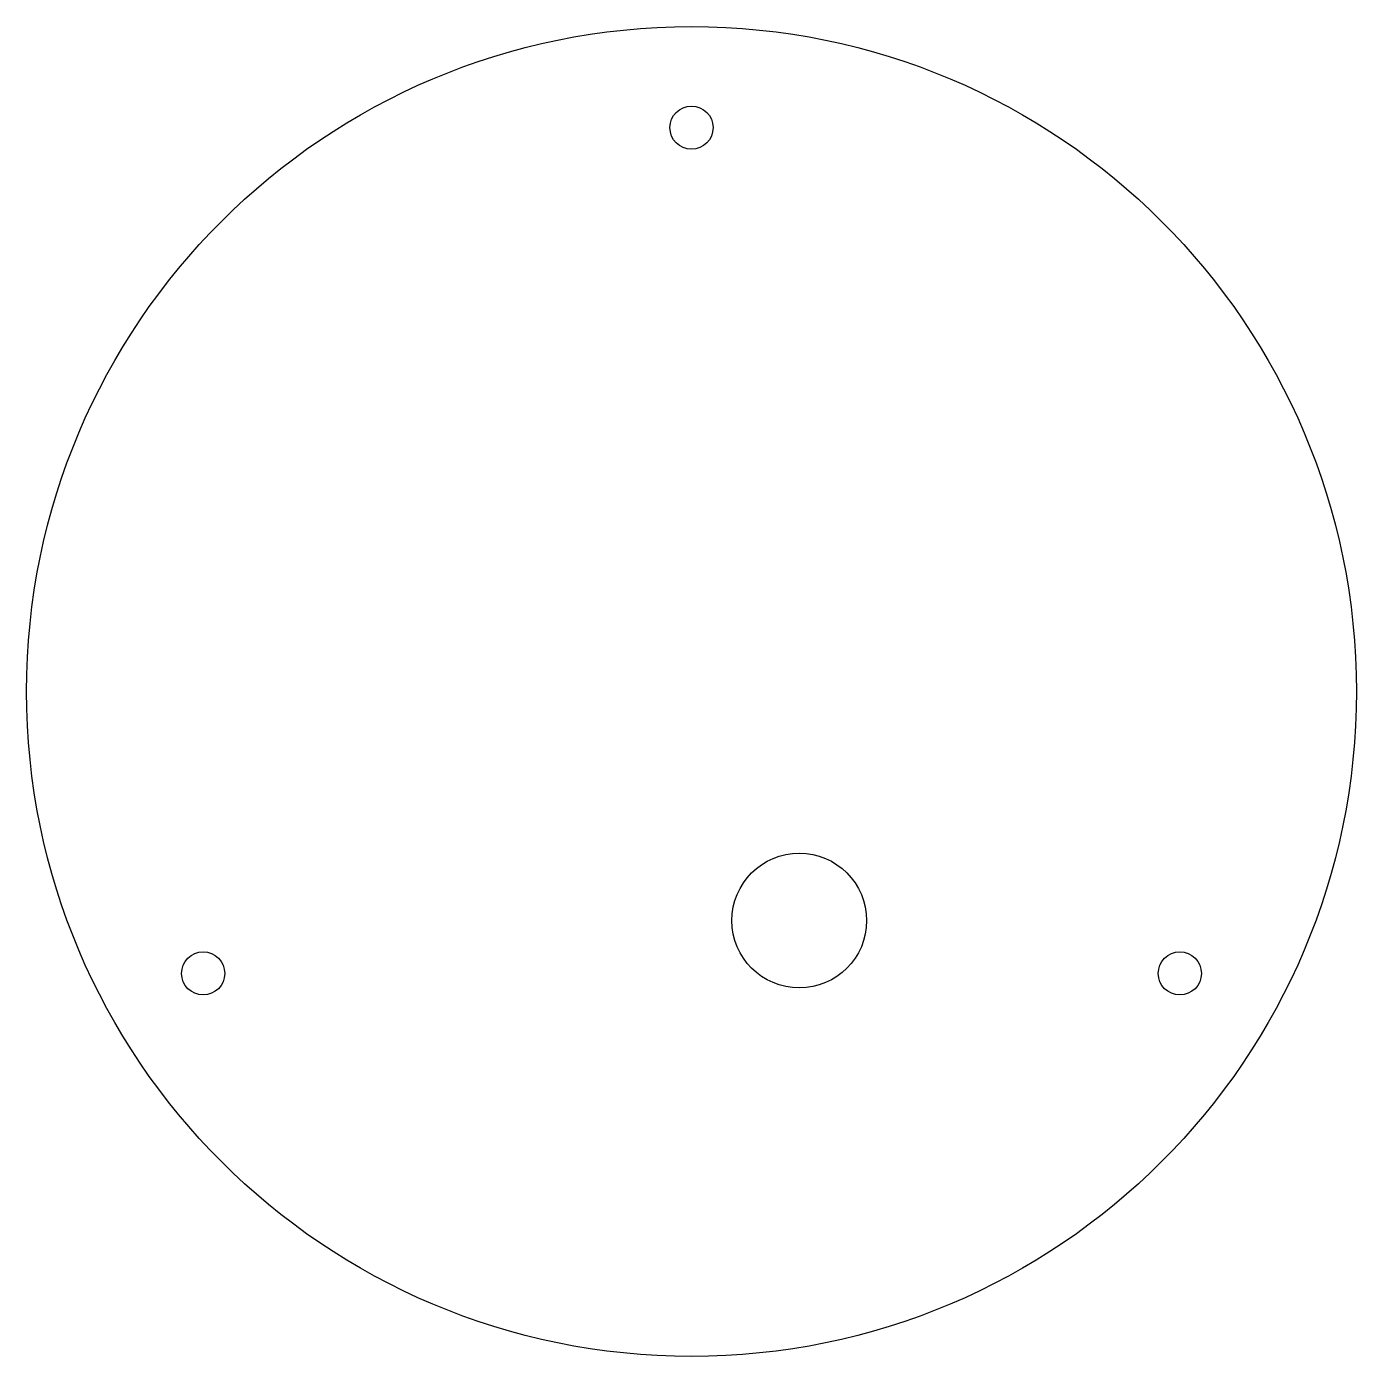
# Model space of a CAD drawing. Extents: x -49.3 to 49.3, y -49.3 to 49.3.
import ezdxf

# ---------------------------------------------------------------- set-up
doc = ezdxf.new("R2010")
doc.units = 0
doc.layers.add('Shape2DView005', color=7, linetype='CONTINUOUS')

msp = doc.modelspace()

# ---------------------------------------------------------------- linework, layer by layer
at = {"layer": 'Shape2DView005'}
for centre, radius in [((0, 0), 49.3471), ((0, 41.8471), 1.6), ((8, -17), 5), ((-36.2407, -20.9236), 1.6), ((36.2407, -20.9236), 1.6)]:
    msp.add_circle(centre, radius, dxfattribs=at)

doc.saveas('drawing.dxf')
